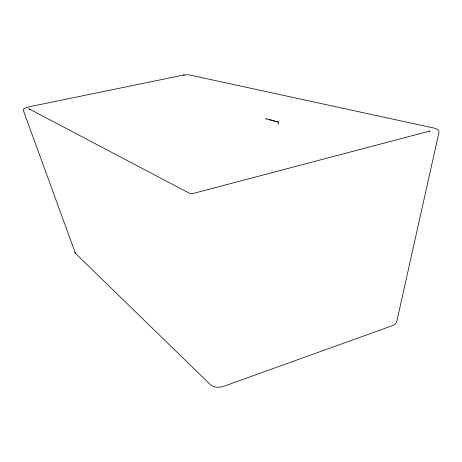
<?xml version="1.0" encoding="UTF-8"?>
<svg xmlns="http://www.w3.org/2000/svg" width="462" height="462" viewBox="0 0 462 462"><rect width="100%" height="100%" fill="white"/><g stroke="black" fill="none" stroke-linecap="round" stroke-linejoin="round"><path stroke-width="0.69" d="M278.39 124.18L278.574 122.355L265.604 118.774L266.32 118.619M429.279 131.503L430.053 130.989L194.56 193.099L191.158 193.63L189.333 193.22L28.759 108.72L29.92 109.783L29.718 109.552M183.483 75.069L28.58 106.918L24.174 108.391L23.1 109.823L75.456 253.378L210.343 384.58C213.941 387.924 219.438 387.71 223.816 386.255L392.307 325.727C394.548 324.953 396.558 323.163 396.962 320.749L438.9 132.594L438.813 130.971L437.814 129.551L434.95 128.28L188.802 74.804L183.501 75.063L184.453 74.983M269.623 119.508L271.535 120.033M272.811 120.386L274.774 120.928M276.085 121.287L278.049 121.829M74.821 252.344L75.456 253.378"/></g></svg>
